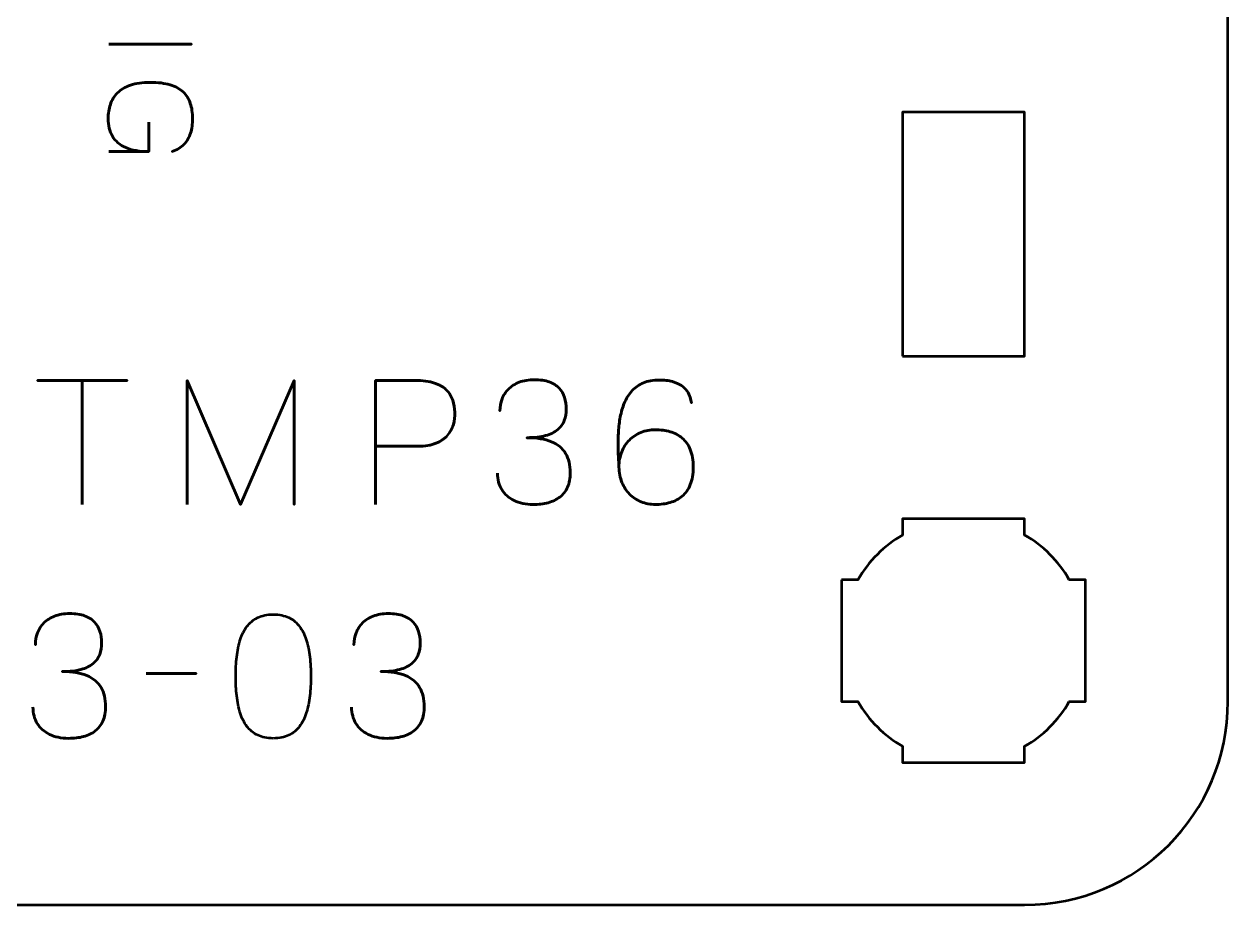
# Model space of a CAD drawing. Header units: centimetres. Extents: x -13.15 to -7.85, y -17.5 to -12.2.
# Drawn here: x -10.811 to -7.85, y -17.5 to -15.333 of the extents above; entities that cross this region are included whole.
import ezdxf

# ---------------------------------------------------------------- set-up
doc = ezdxf.new("R2010")
doc.units = ezdxf.units.CM
doc.header["$MEASUREMENT"] = 0
doc.layers.add('Layer 1', color=7, linetype='Continuous')

msp = doc.modelspace()

# ---------------------------------------------------------------- linework, layer by layer
at = {"layer": 'Layer 1', "lineweight": 53}
msp.add_lwpolyline([(-8.65, -16.15), (-8.35, -16.15), (-8.35, -15.55), (-8.65, -15.55), (-8.65, -16.15)], close=True, dxfattribs=at)
for points, knots in [([(-13.15, -17), (-13.15, -17), (-13.15, -12.7), (-13.15, -12.7), (-13.15, -12.7), (-13.15, -12.42391), (-12.92609, -12.2), (-12.65, -12.2), (-12.65, -12.2), (-12.65, -12.2), (-8.35, -12.2), (-8.35, -12.2), (-8.35, -12.2), (-8.07391, -12.2), (-7.85, -12.42391), (-7.85, -12.7), (-7.85, -12.7), (-7.85, -12.7), (-7.85, -17), (-7.85, -17), (-7.85, -17), (-7.85, -17.27609), (-8.07391, -17.5), (-8.35, -17.5), (-8.35, -17.5), (-8.35, -17.5), (-12.65, -17.5), (-12.65, -17.5), (-12.65, -17.5), (-12.92609, -17.5), (-13.15, -17.27609), (-13.15, -17)], [0, 0, 0, 0, 0.125, 0.125, 0.125, 0.125, 0.25, 0.25, 0.25, 0.25, 0.375, 0.375, 0.375, 0.375, 0.5, 0.5, 0.5, 0.5, 0.625, 0.625, 0.625, 0.625, 0.75, 0.75, 0.75, 0.75, 0.875, 0.875, 0.875, 0.875, 1, 1, 1, 1]), ([(-8.8, -16.7), (-8.8, -16.7), (-8.75985, -16.7), (-8.75985, -16.7), (-8.75985, -16.7), (-8.7335, -16.65447), (-8.69553, -16.6165), (-8.65, -16.59015), (-8.65, -16.59015), (-8.65, -16.59015), (-8.65, -16.55), (-8.65, -16.55), (-8.65, -16.55), (-8.65, -16.55), (-8.5, -16.55), (-8.5, -16.55), (-8.5, -16.55), (-8.5, -16.55), (-8.35, -16.55), (-8.35, -16.55), (-8.35, -16.55), (-8.35, -16.55), (-8.35, -16.59015), (-8.35, -16.59015), (-8.35, -16.59015), (-8.30447, -16.6165), (-8.2665, -16.65447), (-8.24015, -16.7), (-8.24015, -16.7), (-8.24015, -16.7), (-8.2, -16.7), (-8.2, -16.7), (-8.2, -16.7), (-8.2, -16.7), (-8.2, -16.85), (-8.2, -16.85), (-8.2, -16.85), (-8.2, -16.85), (-8.2, -17), (-8.2, -17), (-8.2, -17), (-8.2, -17), (-8.24015, -17), (-8.24015, -17), (-8.24015, -17), (-8.2665, -17.04553), (-8.30447, -17.0835), (-8.35, -17.10985), (-8.35, -17.10985), (-8.35, -17.10985), (-8.35, -17.15), (-8.35, -17.15), (-8.35, -17.15), (-8.35, -17.15), (-8.5, -17.15), (-8.5, -17.15), (-8.5, -17.15), (-8.5, -17.15), (-8.65, -17.15), (-8.65, -17.15), (-8.65, -17.15), (-8.65, -17.15), (-8.65, -17.10985), (-8.65, -17.10985), (-8.65, -17.10985), (-8.69553, -17.0835), (-8.7335, -17.04553), (-8.75985, -17), (-8.75985, -17), (-8.75985, -17), (-8.8, -17), (-8.8, -17), (-8.8, -17), (-8.8, -17), (-8.8, -16.85), (-8.8, -16.85), (-8.8, -16.85), (-8.8, -16.85), (-8.8, -16.7), (-8.8, -16.7)], [0, 0, 0, 0, 0.05, 0.05, 0.05, 0.05, 0.1, 0.1, 0.1, 0.1, 0.15, 0.15, 0.15, 0.15, 0.2, 0.2, 0.2, 0.2, 0.25, 0.25, 0.25, 0.25, 0.3, 0.3, 0.3, 0.3, 0.35, 0.35, 0.35, 0.35, 0.4, 0.4, 0.4, 0.4, 0.45, 0.45, 0.45, 0.45, 0.5, 0.5, 0.5, 0.5, 0.55, 0.55, 0.55, 0.55, 0.6, 0.6, 0.6, 0.6, 0.65, 0.65, 0.65, 0.65, 0.7, 0.7, 0.7, 0.7, 0.75, 0.75, 0.75, 0.75, 0.8, 0.8, 0.8, 0.8, 0.85, 0.85, 0.85, 0.85, 0.9, 0.9, 0.9, 0.9, 0.95, 0.95, 0.95, 0.95, 1, 1, 1, 1])]:
    msp.add_open_spline(points, degree=3, knots=knots, dxfattribs=at)
at = {"layer": 'Layer 1', "color": 5, "lineweight": 53}
for points, knots in [([(-10.60231, -15.38271), (-10.60231, -15.38271), (-10.39883, -15.38271), (-10.39883, -15.38271), (-10.39883, -15.38271), (-10.39883, -15.38271), (-10.60231, -15.38271), (-10.60231, -15.38271)], [0, 0, 0, 0, 0.5, 0.5, 0.5, 0.5, 1, 1, 1, 1]), ([(-10.50353, -15.57462), (-10.50353, -15.57462), (-10.50353, -15.64715), (-10.50353, -15.64715), (-10.50353, -15.64715), (-10.52663, -15.64706), (-10.54558, -15.64376), (-10.56035, -15.63718), (-10.56035, -15.63718), (-10.57517, -15.63059), (-10.58608, -15.62128), (-10.59318, -15.60915), (-10.59318, -15.60915), (-10.60024, -15.59701), (-10.60377, -15.58262), (-10.60372, -15.56587), (-10.60372, -15.56587), (-10.60377, -15.55331), (-10.60203, -15.54165), (-10.59841, -15.53088), (-10.59841, -15.53088), (-10.59483, -15.5201), (-10.589, -15.51065), (-10.58096, -15.50256), (-10.58096, -15.50256), (-10.57291, -15.49447), (-10.56228, -15.48812), (-10.54906, -15.4836), (-10.54906, -15.4836), (-10.53585, -15.47909), (-10.51962, -15.47678), (-10.50043, -15.47669), (-10.50043, -15.47669), (-10.48114, -15.47674), (-10.46487, -15.47876), (-10.45151, -15.48276), (-10.45151, -15.48276), (-10.4382, -15.4868), (-10.42747, -15.49264), (-10.41934, -15.5003), (-10.41934, -15.5003), (-10.41125, -15.50802), (-10.40537, -15.51738), (-10.4017, -15.52838), (-10.4017, -15.52838), (-10.39803, -15.53939), (-10.39624, -15.55185), (-10.39629, -15.56587), (-10.39629, -15.56587), (-10.39624, -15.57918), (-10.39789, -15.59113), (-10.40123, -15.60176), (-10.40123, -15.60176), (-10.40457, -15.61239), (-10.40993, -15.62152), (-10.41731, -15.62914), (-10.41731, -15.62914), (-10.4247, -15.6368), (-10.43444, -15.64278), (-10.44652, -15.64715), (-10.44652, -15.64715), (-10.43444, -15.64278), (-10.4247, -15.6368), (-10.41731, -15.62914), (-10.41731, -15.62914), (-10.40993, -15.62152), (-10.40457, -15.61239), (-10.40123, -15.60176), (-10.40123, -15.60176), (-10.39789, -15.59113), (-10.39624, -15.57918), (-10.39629, -15.56587), (-10.39629, -15.56587), (-10.39624, -15.55185), (-10.39803, -15.53939), (-10.4017, -15.52838), (-10.4017, -15.52838), (-10.40537, -15.51738), (-10.41125, -15.50802), (-10.41934, -15.5003), (-10.41934, -15.5003), (-10.42747, -15.49264), (-10.4382, -15.4868), (-10.45151, -15.48276), (-10.45151, -15.48276), (-10.46487, -15.47876), (-10.48114, -15.47674), (-10.50043, -15.47669), (-10.50043, -15.47669), (-10.51962, -15.47678), (-10.53585, -15.47909), (-10.54906, -15.4836), (-10.54906, -15.4836), (-10.56228, -15.48812), (-10.57291, -15.49447), (-10.58096, -15.50256), (-10.58096, -15.50256), (-10.589, -15.51065), (-10.59483, -15.5201), (-10.59841, -15.53088), (-10.59841, -15.53088), (-10.60203, -15.54165), (-10.60377, -15.55331), (-10.60372, -15.56587), (-10.60372, -15.56587), (-10.60377, -15.58262), (-10.60024, -15.59701), (-10.59318, -15.60915), (-10.59318, -15.60915), (-10.58608, -15.62128), (-10.57517, -15.63059), (-10.56035, -15.63718), (-10.56035, -15.63718), (-10.54558, -15.64376), (-10.52663, -15.64706), (-10.50353, -15.64715), (-10.50353, -15.64715), (-10.50353, -15.64715), (-10.50353, -15.57462), (-10.50353, -15.57462)], [0, 0, 0, 0, 0.0333333, 0.0333333, 0.0333333, 0.0333333, 0.0666667, 0.0666667, 0.0666667, 0.0666667, 0.1, 0.1, 0.1, 0.1, 0.1333333, 0.1333333, 0.1333333, 0.1333333, 0.1666667, 0.1666667, 0.1666667, 0.1666667, 0.2, 0.2, 0.2, 0.2, 0.2333333, 0.2333333, 0.2333333, 0.2333333, 0.2666667, 0.2666667, 0.2666667, 0.2666667, 0.3, 0.3, 0.3, 0.3, 0.3333333, 0.3333333, 0.3333333, 0.3333333, 0.3666667, 0.3666667, 0.3666667, 0.3666667, 0.4, 0.4, 0.4, 0.4, 0.4333333, 0.4333333, 0.4333333, 0.4333333, 0.4666667, 0.4666667, 0.4666667, 0.4666667, 0.5, 0.5, 0.5, 0.5, 0.5333333, 0.5333333, 0.5333333, 0.5333333, 0.5666667, 0.5666667, 0.5666667, 0.5666667, 0.6, 0.6, 0.6, 0.6, 0.6333333, 0.6333333, 0.6333333, 0.6333333, 0.6666667, 0.6666667, 0.6666667, 0.6666667, 0.7, 0.7, 0.7, 0.7, 0.7333333, 0.7333333, 0.7333333, 0.7333333, 0.7666667, 0.7666667, 0.7666667, 0.7666667, 0.8, 0.8, 0.8, 0.8, 0.8333333, 0.8333333, 0.8333333, 0.8333333, 0.8666667, 0.8666667, 0.8666667, 0.8666667, 0.9, 0.9, 0.9, 0.9, 0.9333333, 0.9333333, 0.9333333, 0.9333333, 0.9666667, 0.9666667, 0.9666667, 0.9666667, 1, 1, 1, 1]), ([(-10.60231, -15.64715), (-10.60231, -15.64715), (-10.50353, -15.64715), (-10.50353, -15.64715), (-10.50353, -15.64715), (-10.50353, -15.64715), (-10.60231, -15.64715), (-10.60231, -15.64715)], [0, 0, 0, 0, 0.5, 0.5, 0.5, 0.5, 1, 1, 1, 1]), ([(-10.66764, -16.51494), (-10.66764, -16.51494), (-10.66764, -16.20972), (-10.66764, -16.20972), (-10.66764, -16.20972), (-10.66764, -16.20972), (-10.77728, -16.20972), (-10.77728, -16.20972), (-10.77728, -16.20972), (-10.77728, -16.20972), (-10.55715, -16.20972), (-10.55715, -16.20972), (-10.55715, -16.20972), (-10.55715, -16.20972), (-10.66764, -16.20972), (-10.66764, -16.20972), (-10.66764, -16.20972), (-10.66764, -16.20972), (-10.66764, -16.51494), (-10.66764, -16.51494)], [0, 0, 0, 0, 0.2, 0.2, 0.2, 0.2, 0.4, 0.4, 0.4, 0.4, 0.6, 0.6, 0.6, 0.6, 0.8, 0.8, 0.8, 0.8, 1, 1, 1, 1]), ([(-10.40941, -16.51494), (-10.40941, -16.51494), (-10.40941, -16.20972), (-10.40941, -16.20972), (-10.40941, -16.20972), (-10.40941, -16.20972), (-10.27818, -16.51494), (-10.27818, -16.51494), (-10.27818, -16.51494), (-10.27818, -16.51494), (-10.14652, -16.20972), (-10.14652, -16.20972), (-10.14652, -16.20972), (-10.14652, -16.20972), (-10.14652, -16.51494), (-10.14652, -16.51494), (-10.14652, -16.51494), (-10.14652, -16.51494), (-10.14652, -16.20972), (-10.14652, -16.20972), (-10.14652, -16.20972), (-10.14652, -16.20972), (-10.27818, -16.51494), (-10.27818, -16.51494), (-10.27818, -16.51494), (-10.27818, -16.51494), (-10.40941, -16.20972), (-10.40941, -16.20972), (-10.40941, -16.20972), (-10.40941, -16.20972), (-10.40941, -16.51494), (-10.40941, -16.51494)], [0, 0, 0, 0, 0.125, 0.125, 0.125, 0.125, 0.25, 0.25, 0.25, 0.25, 0.375, 0.375, 0.375, 0.375, 0.5, 0.5, 0.5, 0.5, 0.625, 0.625, 0.625, 0.625, 0.75, 0.75, 0.75, 0.75, 0.875, 0.875, 0.875, 0.875, 1, 1, 1, 1]), ([(-9.94671, -16.51494), (-9.94671, -16.51494), (-9.94671, -16.20972), (-9.94671, -16.20972), (-9.94671, -16.20972), (-9.94671, -16.20972), (-9.84934, -16.20972), (-9.84934, -16.20972), (-9.84934, -16.20972), (-9.82987, -16.20979), (-9.81386, -16.21198), (-9.80123, -16.21621), (-9.80123, -16.21621), (-9.78867, -16.22037), (-9.77879, -16.22616), (-9.77166, -16.2335), (-9.77166, -16.2335), (-9.76454, -16.24076), (-9.75946, -16.24909), (-9.75635, -16.25847), (-9.75635, -16.25847), (-9.75332, -16.26786), (-9.75156, -16.27766), (-9.75113, -16.28804), (-9.75113, -16.28804), (-9.75064, -16.29841), (-9.75184, -16.30857), (-9.75466, -16.31844), (-9.75466, -16.31844), (-9.75755, -16.32832), (-9.76242, -16.33728), (-9.76941, -16.34533), (-9.76941, -16.34533), (-9.77632, -16.35337), (-9.7857, -16.35979), (-9.79749, -16.36452), (-9.79749, -16.36452), (-9.80927, -16.36931), (-9.82387, -16.37171), (-9.8413, -16.37185), (-9.8413, -16.37185), (-9.8413, -16.37185), (-9.94671, -16.37185), (-9.94671, -16.37185), (-9.94671, -16.37185), (-9.94671, -16.37185), (-9.8413, -16.37185), (-9.8413, -16.37185), (-9.8413, -16.37185), (-9.82423, -16.37171), (-9.80976, -16.36931), (-9.79805, -16.36452), (-9.79805, -16.36452), (-9.78627, -16.35979), (-9.77688, -16.35337), (-9.76983, -16.34533), (-9.76983, -16.34533), (-9.76284, -16.33728), (-9.75783, -16.32832), (-9.75487, -16.31844), (-9.75487, -16.31844), (-9.75191, -16.30857), (-9.75064, -16.29841), (-9.75113, -16.28804), (-9.75113, -16.28804), (-9.75156, -16.27766), (-9.75332, -16.26786), (-9.75649, -16.25847), (-9.75649, -16.25847), (-9.7596, -16.24909), (-9.76482, -16.24076), (-9.77195, -16.2335), (-9.77195, -16.2335), (-9.77914, -16.22616), (-9.78902, -16.22037), (-9.80158, -16.21621), (-9.80158, -16.21621), (-9.81421, -16.21198), (-9.83008, -16.20979), (-9.84934, -16.20972), (-9.84934, -16.20972), (-9.84934, -16.20972), (-9.94671, -16.20972), (-9.94671, -16.20972), (-9.94671, -16.20972), (-9.94671, -16.20972), (-9.94671, -16.51494), (-9.94671, -16.51494)], [0, 0, 0, 0, 0.0454545, 0.0454545, 0.0454545, 0.0454545, 0.0909091, 0.0909091, 0.0909091, 0.0909091, 0.1363636, 0.1363636, 0.1363636, 0.1363636, 0.1818182, 0.1818182, 0.1818182, 0.1818182, 0.2272727, 0.2272727, 0.2272727, 0.2272727, 0.2727273, 0.2727273, 0.2727273, 0.2727273, 0.3181818, 0.3181818, 0.3181818, 0.3181818, 0.3636364, 0.3636364, 0.3636364, 0.3636364, 0.4090909, 0.4090909, 0.4090909, 0.4090909, 0.4545455, 0.4545455, 0.4545455, 0.4545455, 0.5, 0.5, 0.5, 0.5, 0.5454545, 0.5454545, 0.5454545, 0.5454545, 0.5909091, 0.5909091, 0.5909091, 0.5909091, 0.6363636, 0.6363636, 0.6363636, 0.6363636, 0.6818182, 0.6818182, 0.6818182, 0.6818182, 0.7272727, 0.7272727, 0.7272727, 0.7272727, 0.7727273, 0.7727273, 0.7727273, 0.7727273, 0.8181818, 0.8181818, 0.8181818, 0.8181818, 0.8636364, 0.8636364, 0.8636364, 0.8636364, 0.9090909, 0.9090909, 0.9090909, 0.9090909, 0.9545455, 0.9545455, 0.9545455, 0.9545455, 1, 1, 1, 1]), ([(-9.64615, -16.43832), (-9.64608, -16.45356), (-9.64255, -16.46682), (-9.63557, -16.47832), (-9.63557, -16.47832), (-9.62858, -16.48975), (-9.61863, -16.49871), (-9.60565, -16.50513), (-9.60565, -16.50513), (-9.59267, -16.51155), (-9.57708, -16.5148), (-9.55894, -16.51494), (-9.55894, -16.51494), (-9.54533, -16.51494), (-9.53298, -16.51353), (-9.52176, -16.51057), (-9.52176, -16.51057), (-9.51061, -16.5076), (-9.50102, -16.50302), (-9.4929, -16.49674), (-9.4929, -16.49674), (-9.48479, -16.49046), (-9.47858, -16.48234), (-9.47414, -16.47247), (-9.47414, -16.47247), (-9.46976, -16.46252), (-9.46758, -16.45059), (-9.46751, -16.43662), (-9.46751, -16.43662), (-9.46743, -16.418), (-9.47124, -16.40226), (-9.47879, -16.38949), (-9.47879, -16.38949), (-9.48634, -16.37672), (-9.49806, -16.36713), (-9.51379, -16.36057), (-9.51379, -16.36057), (-9.52952, -16.354), (-9.5497, -16.35069), (-9.57418, -16.35069), (-9.57418, -16.35069), (-9.55591, -16.35076), (-9.5406, -16.34907), (-9.52811, -16.34561), (-9.52811, -16.34561), (-9.51569, -16.34215), (-9.50575, -16.33728), (-9.49827, -16.33093), (-9.49827, -16.33093), (-9.49079, -16.32465), (-9.48536, -16.31717), (-9.48211, -16.30857), (-9.48211, -16.30857), (-9.47879, -16.30003), (-9.47717, -16.29065), (-9.47724, -16.28042), (-9.47724, -16.28042), (-9.47717, -16.27018), (-9.47858, -16.26073), (-9.4814, -16.25198), (-9.4814, -16.25198), (-9.48416, -16.24323), (-9.48867, -16.23554), (-9.49481, -16.22898), (-9.49481, -16.22898), (-9.50095, -16.22242), (-9.50906, -16.21727), (-9.51901, -16.2136), (-9.51901, -16.2136), (-9.52903, -16.20993), (-9.54124, -16.2081), (-9.55556, -16.20803), (-9.55556, -16.20803), (-9.56981, -16.2081), (-9.5823, -16.21021), (-9.59288, -16.21431), (-9.59288, -16.21431), (-9.60354, -16.2184), (-9.61228, -16.22397), (-9.61934, -16.2311), (-9.61934, -16.2311), (-9.62632, -16.23822), (-9.63155, -16.24634), (-9.635, -16.25551), (-9.635, -16.25551), (-9.63853, -16.26468), (-9.64022, -16.27442), (-9.64022, -16.28465), (-9.64022, -16.28465), (-9.64022, -16.27442), (-9.63853, -16.26468), (-9.635, -16.25551), (-9.635, -16.25551), (-9.63155, -16.24634), (-9.62632, -16.23822), (-9.61934, -16.2311), (-9.61934, -16.2311), (-9.61228, -16.22397), (-9.60354, -16.2184), (-9.59288, -16.21431), (-9.59288, -16.21431), (-9.5823, -16.21021), (-9.56981, -16.2081), (-9.55556, -16.20803), (-9.55556, -16.20803), (-9.54124, -16.2081), (-9.52903, -16.20993), (-9.51901, -16.2136), (-9.51901, -16.2136), (-9.50906, -16.21727), (-9.50095, -16.22242), (-9.49481, -16.22898), (-9.49481, -16.22898), (-9.48867, -16.23554), (-9.48416, -16.24323), (-9.4814, -16.25198), (-9.4814, -16.25198), (-9.47858, -16.26073), (-9.47717, -16.27018), (-9.47724, -16.28042), (-9.47724, -16.28042), (-9.47717, -16.29065), (-9.47879, -16.30003), (-9.48211, -16.30857), (-9.48211, -16.30857), (-9.48536, -16.31717), (-9.49079, -16.32465), (-9.49827, -16.33093), (-9.49827, -16.33093), (-9.50575, -16.33728), (-9.51569, -16.34215), (-9.52811, -16.34561), (-9.52811, -16.34561), (-9.5406, -16.34907), (-9.55591, -16.35076), (-9.57418, -16.35069), (-9.57418, -16.35069), (-9.5497, -16.35069), (-9.52952, -16.354), (-9.51379, -16.36057), (-9.51379, -16.36057), (-9.49806, -16.36713), (-9.48634, -16.37672), (-9.47879, -16.38949), (-9.47879, -16.38949), (-9.47124, -16.40226), (-9.46743, -16.418), (-9.46751, -16.43662), (-9.46751, -16.43662), (-9.46758, -16.45059), (-9.46976, -16.46252), (-9.47414, -16.47247), (-9.47414, -16.47247), (-9.47858, -16.48234), (-9.48479, -16.49046), (-9.4929, -16.49674), (-9.4929, -16.49674), (-9.50102, -16.50302), (-9.51061, -16.5076), (-9.52176, -16.51057), (-9.52176, -16.51057), (-9.53298, -16.51353), (-9.54533, -16.51494), (-9.55894, -16.51494), (-9.55894, -16.51494), (-9.57708, -16.5148), (-9.59267, -16.51155), (-9.60565, -16.50513), (-9.60565, -16.50513), (-9.61863, -16.49871), (-9.62858, -16.48975), (-9.63557, -16.47832), (-9.63557, -16.47832), (-9.64255, -16.46682), (-9.64608, -16.45356), (-9.64615, -16.43832)], [0, 0, 0, 0, 0.0227273, 0.0227273, 0.0227273, 0.0227273, 0.0454545, 0.0454545, 0.0454545, 0.0454545, 0.0681818, 0.0681818, 0.0681818, 0.0681818, 0.0909091, 0.0909091, 0.0909091, 0.0909091, 0.1136364, 0.1136364, 0.1136364, 0.1136364, 0.1363636, 0.1363636, 0.1363636, 0.1363636, 0.1590909, 0.1590909, 0.1590909, 0.1590909, 0.1818182, 0.1818182, 0.1818182, 0.1818182, 0.2045455, 0.2045455, 0.2045455, 0.2045455, 0.2272727, 0.2272727, 0.2272727, 0.2272727, 0.25, 0.25, 0.25, 0.25, 0.2727273, 0.2727273, 0.2727273, 0.2727273, 0.2954545, 0.2954545, 0.2954545, 0.2954545, 0.3181818, 0.3181818, 0.3181818, 0.3181818, 0.3409091, 0.3409091, 0.3409091, 0.3409091, 0.3636364, 0.3636364, 0.3636364, 0.3636364, 0.3863636, 0.3863636, 0.3863636, 0.3863636, 0.4090909, 0.4090909, 0.4090909, 0.4090909, 0.4318182, 0.4318182, 0.4318182, 0.4318182, 0.4545455, 0.4545455, 0.4545455, 0.4545455, 0.4772727, 0.4772727, 0.4772727, 0.4772727, 0.5, 0.5, 0.5, 0.5, 0.5227273, 0.5227273, 0.5227273, 0.5227273, 0.5454545, 0.5454545, 0.5454545, 0.5454545, 0.5681818, 0.5681818, 0.5681818, 0.5681818, 0.5909091, 0.5909091, 0.5909091, 0.5909091, 0.6136364, 0.6136364, 0.6136364, 0.6136364, 0.6363636, 0.6363636, 0.6363636, 0.6363636, 0.6590909, 0.6590909, 0.6590909, 0.6590909, 0.6818182, 0.6818182, 0.6818182, 0.6818182, 0.7045455, 0.7045455, 0.7045455, 0.7045455, 0.7272727, 0.7272727, 0.7272727, 0.7272727, 0.75, 0.75, 0.75, 0.75, 0.7727273, 0.7727273, 0.7727273, 0.7727273, 0.7954545, 0.7954545, 0.7954545, 0.7954545, 0.8181818, 0.8181818, 0.8181818, 0.8181818, 0.8409091, 0.8409091, 0.8409091, 0.8409091, 0.8636364, 0.8636364, 0.8636364, 0.8636364, 0.8863636, 0.8863636, 0.8863636, 0.8863636, 0.9090909, 0.9090909, 0.9090909, 0.9090909, 0.9318182, 0.9318182, 0.9318182, 0.9318182, 0.9545455, 0.9545455, 0.9545455, 0.9545455, 0.9772727, 0.9772727, 0.9772727, 0.9772727, 1, 1, 1, 1]), ([(-9.3477, -16.42308), (-9.34763, -16.40925), (-9.34538, -16.39676), (-9.34086, -16.38547), (-9.34086, -16.38547), (-9.33642, -16.37425), (-9.33014, -16.36459), (-9.32202, -16.35647), (-9.32202, -16.35647), (-9.31398, -16.34843), (-9.30445, -16.34222), (-9.29359, -16.33785), (-9.29359, -16.33785), (-9.28272, -16.33347), (-9.2708, -16.33129), (-9.25796, -16.33121), (-9.25796, -16.33121), (-9.24505, -16.33114), (-9.23298, -16.33277), (-9.22176, -16.33601), (-9.22176, -16.33601), (-9.21054, -16.33919), (-9.20074, -16.34441), (-9.1922, -16.35161), (-9.1922, -16.35161), (-9.18366, -16.35873), (-9.17696, -16.36819), (-9.17216, -16.37997), (-9.17216, -16.37997), (-9.16737, -16.39175), (-9.1649, -16.40607), (-9.16483, -16.42308), (-9.16483, -16.42308), (-9.1649, -16.44008), (-9.16737, -16.4544), (-9.17216, -16.46619), (-9.17216, -16.46619), (-9.17696, -16.47797), (-9.18366, -16.48742), (-9.1922, -16.49455), (-9.1922, -16.49455), (-9.20074, -16.50175), (-9.21054, -16.50697), (-9.22176, -16.51014), (-9.22176, -16.51014), (-9.23298, -16.51339), (-9.24505, -16.51501), (-9.25796, -16.51494), (-9.25796, -16.51494), (-9.2708, -16.51487), (-9.28258, -16.51268), (-9.29338, -16.50831), (-9.29338, -16.50831), (-9.3041, -16.50393), (-9.31341, -16.49772), (-9.32139, -16.48961), (-9.32139, -16.48961), (-9.32936, -16.48157), (-9.33564, -16.4719), (-9.34015, -16.46061), (-9.34015, -16.46061), (-9.34474, -16.44939), (-9.34721, -16.43691), (-9.3477, -16.42308), (-9.3477, -16.42308), (-9.34799, -16.41609), (-9.34834, -16.40777), (-9.34883, -16.3981), (-9.34883, -16.3981), (-9.34933, -16.38836), (-9.34961, -16.37778), (-9.34968, -16.36642), (-9.34968, -16.36642), (-9.34975, -16.35499), (-9.3494, -16.34321), (-9.34848, -16.33114), (-9.34848, -16.33114), (-9.34763, -16.31901), (-9.34594, -16.30708), (-9.34347, -16.2953), (-9.34347, -16.2953), (-9.341, -16.28359), (-9.33747, -16.27251), (-9.33282, -16.26214), (-9.33282, -16.26214), (-9.32816, -16.25177), (-9.32216, -16.2426), (-9.31475, -16.23462), (-9.31475, -16.23462), (-9.30728, -16.22665), (-9.29817, -16.22037), (-9.28738, -16.21579), (-9.28738, -16.21579), (-9.27658, -16.21127), (-9.26381, -16.20894), (-9.24907, -16.20887), (-9.24907, -16.20887), (-9.23623, -16.20894), (-9.22536, -16.21021), (-9.21633, -16.21268), (-9.21633, -16.21268), (-9.2073, -16.21515), (-9.19989, -16.21847), (-9.19396, -16.22256), (-9.19396, -16.22256), (-9.18811, -16.22672), (-9.18345, -16.23124), (-9.18007, -16.23625), (-9.18007, -16.23625), (-9.17668, -16.24119), (-9.17414, -16.2462), (-9.17259, -16.25121), (-9.17259, -16.25121), (-9.17096, -16.25621), (-9.16991, -16.26087), (-9.16948, -16.26518), (-9.16948, -16.26518), (-9.16991, -16.26087), (-9.17096, -16.25621), (-9.17259, -16.25121), (-9.17259, -16.25121), (-9.17414, -16.2462), (-9.17668, -16.24119), (-9.18007, -16.23625), (-9.18007, -16.23625), (-9.18345, -16.23124), (-9.18811, -16.22672), (-9.19396, -16.22256), (-9.19396, -16.22256), (-9.19989, -16.21847), (-9.2073, -16.21515), (-9.21633, -16.21268), (-9.21633, -16.21268), (-9.22536, -16.21021), (-9.23623, -16.20894), (-9.24907, -16.20887), (-9.24907, -16.20887), (-9.26381, -16.20894), (-9.27658, -16.21127), (-9.28738, -16.21579), (-9.28738, -16.21579), (-9.29817, -16.22037), (-9.30728, -16.22665), (-9.31475, -16.23462), (-9.31475, -16.23462), (-9.32216, -16.2426), (-9.32816, -16.25177), (-9.33282, -16.26214), (-9.33282, -16.26214), (-9.33747, -16.27251), (-9.341, -16.28359), (-9.34347, -16.2953), (-9.34347, -16.2953), (-9.34594, -16.30708), (-9.34763, -16.31901), (-9.34848, -16.33114), (-9.34848, -16.33114), (-9.3494, -16.34321), (-9.34975, -16.35499), (-9.34968, -16.36642), (-9.34968, -16.36642), (-9.34961, -16.37778), (-9.34933, -16.38836), (-9.34883, -16.3981), (-9.34883, -16.3981), (-9.34834, -16.40777), (-9.34799, -16.41609), (-9.3477, -16.42308), (-9.3477, -16.42308), (-9.34721, -16.43691), (-9.34474, -16.44939), (-9.34015, -16.46061), (-9.34015, -16.46061), (-9.33564, -16.4719), (-9.32936, -16.48157), (-9.32139, -16.48961), (-9.32139, -16.48961), (-9.31341, -16.49772), (-9.3041, -16.50393), (-9.29338, -16.50831), (-9.29338, -16.50831), (-9.28258, -16.51268), (-9.2708, -16.51487), (-9.25796, -16.51494), (-9.25796, -16.51494), (-9.24505, -16.51501), (-9.23298, -16.51339), (-9.22176, -16.51014), (-9.22176, -16.51014), (-9.21054, -16.50697), (-9.20074, -16.50175), (-9.1922, -16.49455), (-9.1922, -16.49455), (-9.18366, -16.48742), (-9.17696, -16.47797), (-9.17216, -16.46619), (-9.17216, -16.46619), (-9.16737, -16.4544), (-9.1649, -16.44008), (-9.16483, -16.42308), (-9.16483, -16.42308), (-9.1649, -16.40607), (-9.16737, -16.39175), (-9.17216, -16.37997), (-9.17216, -16.37997), (-9.17696, -16.36819), (-9.18366, -16.35873), (-9.1922, -16.35161), (-9.1922, -16.35161), (-9.20074, -16.34441), (-9.21054, -16.33919), (-9.22176, -16.33601), (-9.22176, -16.33601), (-9.23298, -16.33277), (-9.24505, -16.33114), (-9.25796, -16.33121), (-9.25796, -16.33121), (-9.2708, -16.33129), (-9.28272, -16.33347), (-9.29359, -16.33785), (-9.29359, -16.33785), (-9.30445, -16.34222), (-9.31398, -16.34843), (-9.32202, -16.35647), (-9.32202, -16.35647), (-9.33014, -16.36459), (-9.33642, -16.37425), (-9.34086, -16.38547), (-9.34086, -16.38547), (-9.34538, -16.39676), (-9.34763, -16.40925), (-9.3477, -16.42308)], [0, 0, 0, 0, 0.0172414, 0.0172414, 0.0172414, 0.0172414, 0.0344828, 0.0344828, 0.0344828, 0.0344828, 0.0517241, 0.0517241, 0.0517241, 0.0517241, 0.0689655, 0.0689655, 0.0689655, 0.0689655, 0.0862069, 0.0862069, 0.0862069, 0.0862069, 0.1034483, 0.1034483, 0.1034483, 0.1034483, 0.1206897, 0.1206897, 0.1206897, 0.1206897, 0.137931, 0.137931, 0.137931, 0.137931, 0.1551724, 0.1551724, 0.1551724, 0.1551724, 0.1724138, 0.1724138, 0.1724138, 0.1724138, 0.1896552, 0.1896552, 0.1896552, 0.1896552, 0.2068966, 0.2068966, 0.2068966, 0.2068966, 0.2241379, 0.2241379, 0.2241379, 0.2241379, 0.2413793, 0.2413793, 0.2413793, 0.2413793, 0.2586207, 0.2586207, 0.2586207, 0.2586207, 0.2758621, 0.2758621, 0.2758621, 0.2758621, 0.2931034, 0.2931034, 0.2931034, 0.2931034, 0.3103448, 0.3103448, 0.3103448, 0.3103448, 0.3275862, 0.3275862, 0.3275862, 0.3275862, 0.3448276, 0.3448276, 0.3448276, 0.3448276, 0.362069, 0.362069, 0.362069, 0.362069, 0.3793103, 0.3793103, 0.3793103, 0.3793103, 0.3965517, 0.3965517, 0.3965517, 0.3965517, 0.4137931, 0.4137931, 0.4137931, 0.4137931, 0.4310345, 0.4310345, 0.4310345, 0.4310345, 0.4482759, 0.4482759, 0.4482759, 0.4482759, 0.4655172, 0.4655172, 0.4655172, 0.4655172, 0.4827586, 0.4827586, 0.4827586, 0.4827586, 0.5, 0.5, 0.5, 0.5, 0.5172414, 0.5172414, 0.5172414, 0.5172414, 0.5344828, 0.5344828, 0.5344828, 0.5344828, 0.5517241, 0.5517241, 0.5517241, 0.5517241, 0.5689655, 0.5689655, 0.5689655, 0.5689655, 0.5862069, 0.5862069, 0.5862069, 0.5862069, 0.6034483, 0.6034483, 0.6034483, 0.6034483, 0.6206897, 0.6206897, 0.6206897, 0.6206897, 0.637931, 0.637931, 0.637931, 0.637931, 0.6551724, 0.6551724, 0.6551724, 0.6551724, 0.6724138, 0.6724138, 0.6724138, 0.6724138, 0.6896552, 0.6896552, 0.6896552, 0.6896552, 0.7068966, 0.7068966, 0.7068966, 0.7068966, 0.7241379, 0.7241379, 0.7241379, 0.7241379, 0.7413793, 0.7413793, 0.7413793, 0.7413793, 0.7586207, 0.7586207, 0.7586207, 0.7586207, 0.7758621, 0.7758621, 0.7758621, 0.7758621, 0.7931034, 0.7931034, 0.7931034, 0.7931034, 0.8103448, 0.8103448, 0.8103448, 0.8103448, 0.8275862, 0.8275862, 0.8275862, 0.8275862, 0.8448276, 0.8448276, 0.8448276, 0.8448276, 0.862069, 0.862069, 0.862069, 0.862069, 0.8793103, 0.8793103, 0.8793103, 0.8793103, 0.8965517, 0.8965517, 0.8965517, 0.8965517, 0.9137931, 0.9137931, 0.9137931, 0.9137931, 0.9310345, 0.9310345, 0.9310345, 0.9310345, 0.9482759, 0.9482759, 0.9482759, 0.9482759, 0.9655172, 0.9655172, 0.9655172, 0.9655172, 0.9827586, 0.9827586, 0.9827586, 0.9827586, 1, 1, 1, 1]), ([(-10.78871, -17.01363), (-10.78864, -17.02887), (-10.78511, -17.04213), (-10.77813, -17.05363), (-10.77813, -17.05363), (-10.77114, -17.06506), (-10.76119, -17.07402), (-10.74821, -17.08044), (-10.74821, -17.08044), (-10.73523, -17.08686), (-10.71964, -17.09011), (-10.7015, -17.09025), (-10.7015, -17.09025), (-10.68789, -17.09025), (-10.67554, -17.08884), (-10.66432, -17.08588), (-10.66432, -17.08588), (-10.65317, -17.08291), (-10.64358, -17.07833), (-10.63546, -17.07205), (-10.63546, -17.07205), (-10.62735, -17.06577), (-10.62114, -17.05765), (-10.6167, -17.04778), (-10.6167, -17.04778), (-10.61232, -17.03783), (-10.61014, -17.0259), (-10.61007, -17.01193), (-10.61007, -17.01193), (-10.60999, -16.99331), (-10.6138, -16.97757), (-10.62135, -16.9648), (-10.62135, -16.9648), (-10.6289, -16.95203), (-10.64062, -16.94244), (-10.65635, -16.93588), (-10.65635, -16.93588), (-10.67208, -16.92931), (-10.69226, -16.926), (-10.71674, -16.926), (-10.71674, -16.926), (-10.69847, -16.92607), (-10.68316, -16.92438), (-10.67067, -16.92092), (-10.67067, -16.92092), (-10.65825, -16.91746), (-10.64831, -16.91259), (-10.64083, -16.90624), (-10.64083, -16.90624), (-10.63335, -16.89996), (-10.62792, -16.89248), (-10.62467, -16.88388), (-10.62467, -16.88388), (-10.62135, -16.87534), (-10.61973, -16.86596), (-10.6198, -16.85573), (-10.6198, -16.85573), (-10.61973, -16.84549), (-10.62114, -16.83604), (-10.62396, -16.82729), (-10.62396, -16.82729), (-10.62672, -16.81854), (-10.63123, -16.81085), (-10.63737, -16.80429), (-10.63737, -16.80429), (-10.64351, -16.79773), (-10.65162, -16.79258), (-10.66157, -16.78891), (-10.66157, -16.78891), (-10.67159, -16.78524), (-10.6838, -16.78341), (-10.69812, -16.78334), (-10.69812, -16.78334), (-10.71237, -16.78341), (-10.72486, -16.78552), (-10.73544, -16.78962), (-10.73544, -16.78962), (-10.7461, -16.79371), (-10.75484, -16.79928), (-10.7619, -16.80641), (-10.7619, -16.80641), (-10.76888, -16.81353), (-10.77411, -16.82165), (-10.77756, -16.83082), (-10.77756, -16.83082), (-10.78109, -16.83999), (-10.78278, -16.84973), (-10.78278, -16.85996), (-10.78278, -16.85996), (-10.78278, -16.84973), (-10.78109, -16.83999), (-10.77756, -16.83082), (-10.77756, -16.83082), (-10.77411, -16.82165), (-10.76888, -16.81353), (-10.7619, -16.80641), (-10.7619, -16.80641), (-10.75484, -16.79928), (-10.7461, -16.79371), (-10.73544, -16.78962), (-10.73544, -16.78962), (-10.72486, -16.78552), (-10.71237, -16.78341), (-10.69812, -16.78334), (-10.69812, -16.78334), (-10.6838, -16.78341), (-10.67159, -16.78524), (-10.66157, -16.78891), (-10.66157, -16.78891), (-10.65162, -16.79258), (-10.64351, -16.79773), (-10.63737, -16.80429), (-10.63737, -16.80429), (-10.63123, -16.81085), (-10.62672, -16.81854), (-10.62396, -16.82729), (-10.62396, -16.82729), (-10.62114, -16.83604), (-10.61973, -16.84549), (-10.6198, -16.85573), (-10.6198, -16.85573), (-10.61973, -16.86596), (-10.62135, -16.87534), (-10.62467, -16.88388), (-10.62467, -16.88388), (-10.62792, -16.89248), (-10.63335, -16.89996), (-10.64083, -16.90624), (-10.64083, -16.90624), (-10.64831, -16.91259), (-10.65825, -16.91746), (-10.67067, -16.92092), (-10.67067, -16.92092), (-10.68316, -16.92438), (-10.69847, -16.92607), (-10.71674, -16.926), (-10.71674, -16.926), (-10.69226, -16.926), (-10.67208, -16.92931), (-10.65635, -16.93588), (-10.65635, -16.93588), (-10.64062, -16.94244), (-10.6289, -16.95203), (-10.62135, -16.9648), (-10.62135, -16.9648), (-10.6138, -16.97757), (-10.60999, -16.99331), (-10.61007, -17.01193), (-10.61007, -17.01193), (-10.61014, -17.0259), (-10.61232, -17.03783), (-10.6167, -17.04778), (-10.6167, -17.04778), (-10.62114, -17.05765), (-10.62735, -17.06577), (-10.63546, -17.07205), (-10.63546, -17.07205), (-10.64358, -17.07833), (-10.65317, -17.08291), (-10.66432, -17.08588), (-10.66432, -17.08588), (-10.67554, -17.08884), (-10.68789, -17.09025), (-10.7015, -17.09025), (-10.7015, -17.09025), (-10.71964, -17.09011), (-10.73523, -17.08686), (-10.74821, -17.08044), (-10.74821, -17.08044), (-10.76119, -17.07402), (-10.77114, -17.06506), (-10.77813, -17.05363), (-10.77813, -17.05363), (-10.78511, -17.04213), (-10.78864, -17.02887), (-10.78871, -17.01363)], [0, 0, 0, 0, 0.0227273, 0.0227273, 0.0227273, 0.0227273, 0.0454545, 0.0454545, 0.0454545, 0.0454545, 0.0681818, 0.0681818, 0.0681818, 0.0681818, 0.0909091, 0.0909091, 0.0909091, 0.0909091, 0.1136364, 0.1136364, 0.1136364, 0.1136364, 0.1363636, 0.1363636, 0.1363636, 0.1363636, 0.1590909, 0.1590909, 0.1590909, 0.1590909, 0.1818182, 0.1818182, 0.1818182, 0.1818182, 0.2045455, 0.2045455, 0.2045455, 0.2045455, 0.2272727, 0.2272727, 0.2272727, 0.2272727, 0.25, 0.25, 0.25, 0.25, 0.2727273, 0.2727273, 0.2727273, 0.2727273, 0.2954545, 0.2954545, 0.2954545, 0.2954545, 0.3181818, 0.3181818, 0.3181818, 0.3181818, 0.3409091, 0.3409091, 0.3409091, 0.3409091, 0.3636364, 0.3636364, 0.3636364, 0.3636364, 0.3863636, 0.3863636, 0.3863636, 0.3863636, 0.4090909, 0.4090909, 0.4090909, 0.4090909, 0.4318182, 0.4318182, 0.4318182, 0.4318182, 0.4545455, 0.4545455, 0.4545455, 0.4545455, 0.4772727, 0.4772727, 0.4772727, 0.4772727, 0.5, 0.5, 0.5, 0.5, 0.5227273, 0.5227273, 0.5227273, 0.5227273, 0.5454545, 0.5454545, 0.5454545, 0.5454545, 0.5681818, 0.5681818, 0.5681818, 0.5681818, 0.5909091, 0.5909091, 0.5909091, 0.5909091, 0.6136364, 0.6136364, 0.6136364, 0.6136364, 0.6363636, 0.6363636, 0.6363636, 0.6363636, 0.6590909, 0.6590909, 0.6590909, 0.6590909, 0.6818182, 0.6818182, 0.6818182, 0.6818182, 0.7045455, 0.7045455, 0.7045455, 0.7045455, 0.7272727, 0.7272727, 0.7272727, 0.7272727, 0.75, 0.75, 0.75, 0.75, 0.7727273, 0.7727273, 0.7727273, 0.7727273, 0.7954545, 0.7954545, 0.7954545, 0.7954545, 0.8181818, 0.8181818, 0.8181818, 0.8181818, 0.8409091, 0.8409091, 0.8409091, 0.8409091, 0.8636364, 0.8636364, 0.8636364, 0.8636364, 0.8863636, 0.8863636, 0.8863636, 0.8863636, 0.9090909, 0.9090909, 0.9090909, 0.9090909, 0.9318182, 0.9318182, 0.9318182, 0.9318182, 0.9545455, 0.9545455, 0.9545455, 0.9545455, 0.9772727, 0.9772727, 0.9772727, 0.9772727, 1, 1, 1, 1]), ([(-10.19774, -17.09025), (-10.18293, -17.09018), (-10.17016, -17.08757), (-10.1595, -17.08249), (-10.1595, -17.08249), (-10.14892, -17.07741), (-10.1401, -17.07014), (-10.13305, -17.0609), (-10.13305, -17.0609), (-10.12606, -17.05159), (-10.12056, -17.04058), (-10.11647, -17.02788), (-10.11647, -17.02788), (-10.11244, -17.01518), (-10.10955, -17.00128), (-10.10793, -16.98604), (-10.10793, -16.98604), (-10.10623, -16.9708), (-10.10539, -16.95478), (-10.10546, -16.93785), (-10.10546, -16.93785), (-10.10539, -16.92099), (-10.10623, -16.90497), (-10.10793, -16.8898), (-10.10793, -16.8898), (-10.10955, -16.87463), (-10.11244, -16.86066), (-10.11647, -16.84796), (-10.11647, -16.84796), (-10.12056, -16.83533), (-10.12606, -16.82433), (-10.13305, -16.81494), (-10.13305, -16.81494), (-10.1401, -16.80563), (-10.14892, -16.79836), (-10.1595, -16.79328), (-10.1595, -16.79328), (-10.17016, -16.78813), (-10.18293, -16.78552), (-10.19774, -16.78545), (-10.19774, -16.78545), (-10.21256, -16.78552), (-10.22533, -16.78813), (-10.23599, -16.79328), (-10.23599, -16.79328), (-10.24657, -16.79836), (-10.25539, -16.80563), (-10.26244, -16.81494), (-10.26244, -16.81494), (-10.26943, -16.82433), (-10.27493, -16.83533), (-10.27902, -16.84796), (-10.27902, -16.84796), (-10.28305, -16.86066), (-10.28594, -16.87463), (-10.28756, -16.8898), (-10.28756, -16.8898), (-10.28925, -16.90497), (-10.2901, -16.92099), (-10.29003, -16.93785), (-10.29003, -16.93785), (-10.2901, -16.95478), (-10.28925, -16.9708), (-10.28756, -16.98604), (-10.28756, -16.98604), (-10.28594, -17.00128), (-10.28305, -17.01518), (-10.27902, -17.02788), (-10.27902, -17.02788), (-10.27493, -17.04058), (-10.26943, -17.05159), (-10.26244, -17.0609), (-10.26244, -17.0609), (-10.25539, -17.07014), (-10.24657, -17.07741), (-10.23599, -17.08249), (-10.23599, -17.08249), (-10.22533, -17.08757), (-10.21256, -17.09018), (-10.19774, -17.09025)], [0, 0, 0, 0, 0.05, 0.05, 0.05, 0.05, 0.1, 0.1, 0.1, 0.1, 0.15, 0.15, 0.15, 0.15, 0.2, 0.2, 0.2, 0.2, 0.25, 0.25, 0.25, 0.25, 0.3, 0.3, 0.3, 0.3, 0.35, 0.35, 0.35, 0.35, 0.4, 0.4, 0.4, 0.4, 0.45, 0.45, 0.45, 0.45, 0.5, 0.5, 0.5, 0.5, 0.55, 0.55, 0.55, 0.55, 0.6, 0.6, 0.6, 0.6, 0.65, 0.65, 0.65, 0.65, 0.7, 0.7, 0.7, 0.7, 0.75, 0.75, 0.75, 0.75, 0.8, 0.8, 0.8, 0.8, 0.85, 0.85, 0.85, 0.85, 0.9, 0.9, 0.9, 0.9, 0.95, 0.95, 0.95, 0.95, 1, 1, 1, 1]), ([(-10.19774, -17.09025), (-10.18293, -17.09018), (-10.17016, -17.08757), (-10.1595, -17.08249), (-10.1595, -17.08249), (-10.14892, -17.07741), (-10.1401, -17.07014), (-10.13305, -17.0609), (-10.13305, -17.0609), (-10.12606, -17.05159), (-10.12056, -17.04058), (-10.11647, -17.02788), (-10.11647, -17.02788), (-10.11244, -17.01518), (-10.10955, -17.00128), (-10.10793, -16.98604), (-10.10793, -16.98604), (-10.10623, -16.9708), (-10.10539, -16.95478), (-10.10546, -16.93785), (-10.10546, -16.93785), (-10.10539, -16.92099), (-10.10623, -16.90497), (-10.10793, -16.8898), (-10.10793, -16.8898), (-10.10955, -16.87463), (-10.11244, -16.86066), (-10.11647, -16.84796), (-10.11647, -16.84796), (-10.12056, -16.83533), (-10.12606, -16.82433), (-10.13305, -16.81494), (-10.13305, -16.81494), (-10.1401, -16.80563), (-10.14892, -16.79836), (-10.1595, -16.79328), (-10.1595, -16.79328), (-10.17016, -16.78813), (-10.18293, -16.78552), (-10.19774, -16.78545), (-10.19774, -16.78545), (-10.21256, -16.78552), (-10.22533, -16.78813), (-10.23599, -16.79328), (-10.23599, -16.79328), (-10.24657, -16.79836), (-10.25539, -16.80563), (-10.26244, -16.81494), (-10.26244, -16.81494), (-10.26943, -16.82433), (-10.27493, -16.83533), (-10.27902, -16.84796), (-10.27902, -16.84796), (-10.28305, -16.86066), (-10.28594, -16.87463), (-10.28756, -16.8898), (-10.28756, -16.8898), (-10.28925, -16.90497), (-10.2901, -16.92099), (-10.29003, -16.93785), (-10.29003, -16.93785), (-10.2901, -16.95478), (-10.28925, -16.9708), (-10.28756, -16.98604), (-10.28756, -16.98604), (-10.28594, -17.00128), (-10.28305, -17.01518), (-10.27902, -17.02788), (-10.27902, -17.02788), (-10.27493, -17.04058), (-10.26943, -17.05159), (-10.26244, -17.0609), (-10.26244, -17.0609), (-10.25539, -17.07014), (-10.24657, -17.07741), (-10.23599, -17.08249), (-10.23599, -17.08249), (-10.22533, -17.08757), (-10.21256, -17.09018), (-10.19774, -17.09025)], [0, 0, 0, 0, 0.05, 0.05, 0.05, 0.05, 0.1, 0.1, 0.1, 0.1, 0.15, 0.15, 0.15, 0.15, 0.2, 0.2, 0.2, 0.2, 0.25, 0.25, 0.25, 0.25, 0.3, 0.3, 0.3, 0.3, 0.35, 0.35, 0.35, 0.35, 0.4, 0.4, 0.4, 0.4, 0.45, 0.45, 0.45, 0.45, 0.5, 0.5, 0.5, 0.5, 0.55, 0.55, 0.55, 0.55, 0.6, 0.6, 0.6, 0.6, 0.65, 0.65, 0.65, 0.65, 0.7, 0.7, 0.7, 0.7, 0.75, 0.75, 0.75, 0.75, 0.8, 0.8, 0.8, 0.8, 0.85, 0.85, 0.85, 0.85, 0.9, 0.9, 0.9, 0.9, 0.95, 0.95, 0.95, 0.95, 1, 1, 1, 1]), ([(-10.00513, -17.01363), (-10.00506, -17.02887), (-10.00153, -17.04213), (-9.99455, -17.05363), (-9.99455, -17.05363), (-9.98756, -17.06506), (-9.97761, -17.07402), (-9.96463, -17.08044), (-9.96463, -17.08044), (-9.95165, -17.08686), (-9.93606, -17.09011), (-9.91792, -17.09025), (-9.91792, -17.09025), (-9.90431, -17.09025), (-9.89196, -17.08884), (-9.88074, -17.08588), (-9.88074, -17.08588), (-9.86959, -17.08291), (-9.86, -17.07833), (-9.85188, -17.07205), (-9.85188, -17.07205), (-9.84377, -17.06577), (-9.83756, -17.05765), (-9.83312, -17.04778), (-9.83312, -17.04778), (-9.82874, -17.03783), (-9.82656, -17.0259), (-9.82649, -17.01193), (-9.82649, -17.01193), (-9.82641, -16.99331), (-9.83022, -16.97757), (-9.83777, -16.9648), (-9.83777, -16.9648), (-9.84532, -16.95203), (-9.85704, -16.94244), (-9.87277, -16.93588), (-9.87277, -16.93588), (-9.8885, -16.92931), (-9.90868, -16.926), (-9.93316, -16.926), (-9.93316, -16.926), (-9.91489, -16.92607), (-9.89958, -16.92438), (-9.88709, -16.92092), (-9.88709, -16.92092), (-9.87467, -16.91746), (-9.86473, -16.91259), (-9.85725, -16.90624), (-9.85725, -16.90624), (-9.84977, -16.89996), (-9.84434, -16.89248), (-9.84109, -16.88388), (-9.84109, -16.88388), (-9.83777, -16.87534), (-9.83615, -16.86596), (-9.83622, -16.85573), (-9.83622, -16.85573), (-9.83615, -16.84549), (-9.83756, -16.83604), (-9.84038, -16.82729), (-9.84038, -16.82729), (-9.84314, -16.81854), (-9.84765, -16.81085), (-9.85379, -16.80429), (-9.85379, -16.80429), (-9.85993, -16.79773), (-9.86804, -16.79258), (-9.87799, -16.78891), (-9.87799, -16.78891), (-9.88801, -16.78524), (-9.90022, -16.78341), (-9.91454, -16.78334), (-9.91454, -16.78334), (-9.92879, -16.78341), (-9.94128, -16.78552), (-9.95186, -16.78962), (-9.95186, -16.78962), (-9.96252, -16.79371), (-9.97126, -16.79928), (-9.97832, -16.80641), (-9.97832, -16.80641), (-9.9853, -16.81353), (-9.99053, -16.82165), (-9.99398, -16.83082), (-9.99398, -16.83082), (-9.99751, -16.83999), (-9.9992, -16.84973), (-9.9992, -16.85996), (-9.9992, -16.85996), (-9.9992, -16.84973), (-9.99751, -16.83999), (-9.99398, -16.83082), (-9.99398, -16.83082), (-9.99053, -16.82165), (-9.9853, -16.81353), (-9.97832, -16.80641), (-9.97832, -16.80641), (-9.97126, -16.79928), (-9.96252, -16.79371), (-9.95186, -16.78962), (-9.95186, -16.78962), (-9.94128, -16.78552), (-9.92879, -16.78341), (-9.91454, -16.78334), (-9.91454, -16.78334), (-9.90022, -16.78341), (-9.88801, -16.78524), (-9.87799, -16.78891), (-9.87799, -16.78891), (-9.86804, -16.79258), (-9.85993, -16.79773), (-9.85379, -16.80429), (-9.85379, -16.80429), (-9.84765, -16.81085), (-9.84314, -16.81854), (-9.84038, -16.82729), (-9.84038, -16.82729), (-9.83756, -16.83604), (-9.83615, -16.84549), (-9.83622, -16.85573), (-9.83622, -16.85573), (-9.83615, -16.86596), (-9.83777, -16.87534), (-9.84109, -16.88388), (-9.84109, -16.88388), (-9.84434, -16.89248), (-9.84977, -16.89996), (-9.85725, -16.90624), (-9.85725, -16.90624), (-9.86473, -16.91259), (-9.87467, -16.91746), (-9.88709, -16.92092), (-9.88709, -16.92092), (-9.89958, -16.92438), (-9.91489, -16.92607), (-9.93316, -16.926), (-9.93316, -16.926), (-9.90868, -16.926), (-9.8885, -16.92931), (-9.87277, -16.93588), (-9.87277, -16.93588), (-9.85704, -16.94244), (-9.84532, -16.95203), (-9.83777, -16.9648), (-9.83777, -16.9648), (-9.83022, -16.97757), (-9.82641, -16.99331), (-9.82649, -17.01193), (-9.82649, -17.01193), (-9.82656, -17.0259), (-9.82874, -17.03783), (-9.83312, -17.04778), (-9.83312, -17.04778), (-9.83756, -17.05765), (-9.84377, -17.06577), (-9.85188, -17.07205), (-9.85188, -17.07205), (-9.86, -17.07833), (-9.86959, -17.08291), (-9.88074, -17.08588), (-9.88074, -17.08588), (-9.89196, -17.08884), (-9.90431, -17.09025), (-9.91792, -17.09025), (-9.91792, -17.09025), (-9.93606, -17.09011), (-9.95165, -17.08686), (-9.96463, -17.08044), (-9.96463, -17.08044), (-9.97761, -17.07402), (-9.98756, -17.06506), (-9.99455, -17.05363), (-9.99455, -17.05363), (-10.00153, -17.04213), (-10.00506, -17.02887), (-10.00513, -17.01363)], [0, 0, 0, 0, 0.0227273, 0.0227273, 0.0227273, 0.0227273, 0.0454545, 0.0454545, 0.0454545, 0.0454545, 0.0681818, 0.0681818, 0.0681818, 0.0681818, 0.0909091, 0.0909091, 0.0909091, 0.0909091, 0.1136364, 0.1136364, 0.1136364, 0.1136364, 0.1363636, 0.1363636, 0.1363636, 0.1363636, 0.1590909, 0.1590909, 0.1590909, 0.1590909, 0.1818182, 0.1818182, 0.1818182, 0.1818182, 0.2045455, 0.2045455, 0.2045455, 0.2045455, 0.2272727, 0.2272727, 0.2272727, 0.2272727, 0.25, 0.25, 0.25, 0.25, 0.2727273, 0.2727273, 0.2727273, 0.2727273, 0.2954545, 0.2954545, 0.2954545, 0.2954545, 0.3181818, 0.3181818, 0.3181818, 0.3181818, 0.3409091, 0.3409091, 0.3409091, 0.3409091, 0.3636364, 0.3636364, 0.3636364, 0.3636364, 0.3863636, 0.3863636, 0.3863636, 0.3863636, 0.4090909, 0.4090909, 0.4090909, 0.4090909, 0.4318182, 0.4318182, 0.4318182, 0.4318182, 0.4545455, 0.4545455, 0.4545455, 0.4545455, 0.4772727, 0.4772727, 0.4772727, 0.4772727, 0.5, 0.5, 0.5, 0.5, 0.5227273, 0.5227273, 0.5227273, 0.5227273, 0.5454545, 0.5454545, 0.5454545, 0.5454545, 0.5681818, 0.5681818, 0.5681818, 0.5681818, 0.5909091, 0.5909091, 0.5909091, 0.5909091, 0.6136364, 0.6136364, 0.6136364, 0.6136364, 0.6363636, 0.6363636, 0.6363636, 0.6363636, 0.6590909, 0.6590909, 0.6590909, 0.6590909, 0.6818182, 0.6818182, 0.6818182, 0.6818182, 0.7045455, 0.7045455, 0.7045455, 0.7045455, 0.7272727, 0.7272727, 0.7272727, 0.7272727, 0.75, 0.75, 0.75, 0.75, 0.7727273, 0.7727273, 0.7727273, 0.7727273, 0.7954545, 0.7954545, 0.7954545, 0.7954545, 0.8181818, 0.8181818, 0.8181818, 0.8181818, 0.8409091, 0.8409091, 0.8409091, 0.8409091, 0.8636364, 0.8636364, 0.8636364, 0.8636364, 0.8863636, 0.8863636, 0.8863636, 0.8863636, 0.9090909, 0.9090909, 0.9090909, 0.9090909, 0.9318182, 0.9318182, 0.9318182, 0.9318182, 0.9545455, 0.9545455, 0.9545455, 0.9545455, 0.9772727, 0.9772727, 0.9772727, 0.9772727, 1, 1, 1, 1]), ([(-10.51016, -16.93065), (-10.51016, -16.93065), (-10.38697, -16.93065), (-10.38697, -16.93065), (-10.38697, -16.93065), (-10.38697, -16.93065), (-10.51016, -16.93065), (-10.51016, -16.93065)], [0, 0, 0, 0, 0.5, 0.5, 0.5, 0.5, 1, 1, 1, 1])]:
    msp.add_open_spline(points, degree=3, knots=knots, dxfattribs=at)

doc.saveas('drawing.dxf')
